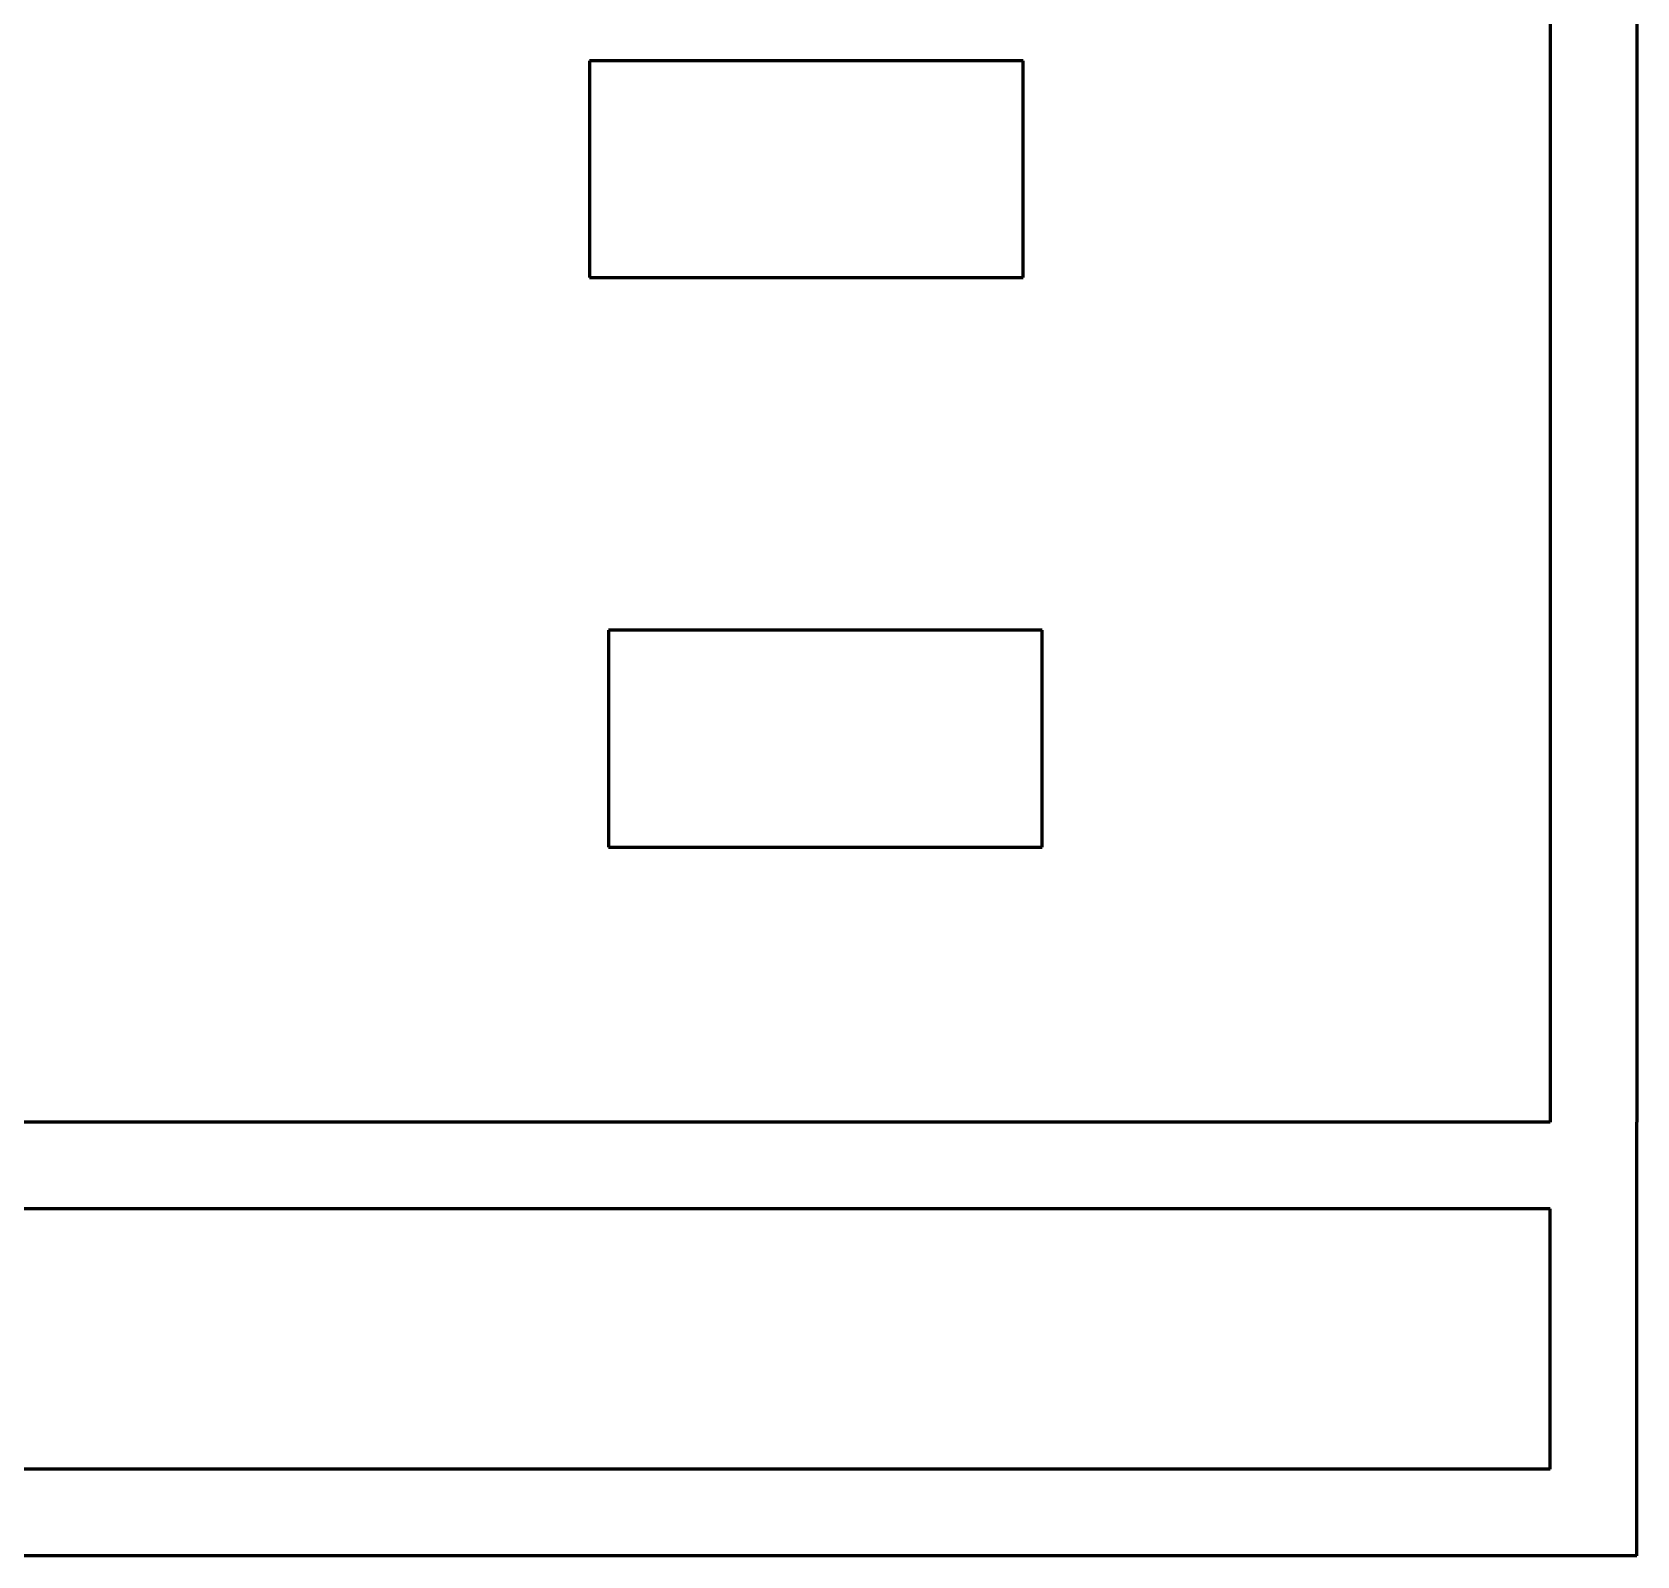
# Model space of a CAD drawing. Extents: x 0 to 297, y 0 to 292.
# Drawn here: x 144.34 to 153.59, y 93.79 to 102.57 of the extents above; entities that cross this region are included whole.
import ezdxf

# ---------------------------------------------------------------- set-up
doc = ezdxf.new("R2010")
doc.units = 0
doc.header["$MEASUREMENT"] = 0
doc.linetypes.add('K5LT_BASIC', pattern=[0])
doc.layers.add('Системный слой', color=7, linetype='Continuous')

# ---------------------------------------------------------------- blocks, each defined once
blk = doc.blocks.new('*U')
at = {"layer": 'Системный слой', "linetype": 'K5LT_BASIC', "lineweight": 60}
for p, q in [((150.0497, 102.4024), (147.5497, 102.4024)), ((147.5497, 102.4024), (147.5497, 101.1524)), ((150.0497, 101.1524), (150.0497, 102.4024)), ((147.5497, 101.1524), (150.0497, 101.1524)), ((150.1591, 99.121), (147.6591, 99.121)), ((147.6591, 99.121), (147.6591, 97.871)), ((150.1591, 97.871), (150.1591, 99.121)), ((147.6591, 97.871), (150.1591, 97.871))]:
    blk.add_line(p, q, dxfattribs=at)

msp = doc.modelspace()

# ---------------------------------------------------------------- linework, layer by layer
at = {"layer": 'Системный слой', "linetype": 'K5LT_BASIC', "lineweight": 60}
for p, q in [((153.0871, 107.7855), (153.0871, 102.3445)), ((153.0871, 107.7855), (153.0871, 96.2855)), ((153.5875, 107.7855), (153.5875, 96.2855)), ((153.0871, 101.845), (153.0871, 96.2855)), ((153.0871, 96.2855), (121.5875, 96.2855)), ((153.0871, 96.2855), (137.5875, 96.2855)), ((153.5875, 93.7855), (153.5875, 96.2855)), ((144.4175, 95.7855), (137.0875, 95.7855)), ((153.0875, 95.7855), (144.4175, 95.7855)), ((153.0875, 94.2855), (153.0875, 95.7855)), ((153.0875, 94.2855), (137.0875, 94.2855)), ((153.5875, 93.7855), (137.5875, 93.7855))]:
    msp.add_line(p, q, dxfattribs=at)

# ---------------------------------------------------------------- block references
at = {"layer": 'Системный слой'}
msp.add_blockref('*U', (0, 0), dxfattribs=at)
msp.add_blockref('*U', (0, 0), dxfattribs=at)
msp.add_blockref('*U', (0, 0), dxfattribs=at)
msp.add_blockref('*U', (0, 0), dxfattribs=at)
msp.add_blockref('*U', (0, 0), dxfattribs=at)
msp.add_blockref('*U', (0, 0), dxfattribs=at)
msp.add_blockref('*U', (0, 0), dxfattribs=at)
msp.add_blockref('*U', (0, 0), dxfattribs=at)
msp.add_blockref('*U', (0, 0), dxfattribs=at)
msp.add_blockref('*U', (0, 0), dxfattribs=at)
msp.add_blockref('*U', (0, 0), dxfattribs=at)
msp.add_blockref('*U', (0, 0), dxfattribs=at)
msp.add_blockref('*U', (0, 0), dxfattribs=at)
msp.add_blockref('*U', (0, 0), dxfattribs=at)
msp.add_blockref('*U', (0, 0), dxfattribs=at)
msp.add_blockref('*U', (0, 0), dxfattribs=at)
msp.add_blockref('*U', (0, 0), dxfattribs=at)
msp.add_blockref('*U', (0, 0), dxfattribs=at)
msp.add_blockref('*U', (0, 0), dxfattribs=at)
msp.add_blockref('*U', (0, 0), dxfattribs=at)
msp.add_blockref('*U', (0, 0), dxfattribs=at)
msp.add_blockref('*U', (0, 0), dxfattribs=at)
msp.add_blockref('*U', (0, 0), dxfattribs=at)
msp.add_blockref('*U', (0, 0), dxfattribs=at)
msp.add_blockref('*U', (0, 0), dxfattribs=at)
msp.add_blockref('*U', (0, 0), dxfattribs=at)
msp.add_blockref('*U', (0, 0), dxfattribs=at)
msp.add_blockref('*U', (0, 0), dxfattribs=at)
msp.add_blockref('*U', (0, 0), dxfattribs=at)
msp.add_blockref('*U', (0, 0), dxfattribs=at)
msp.add_blockref('*U', (0, 0), dxfattribs=at)
msp.add_blockref('*U', (0, 0), dxfattribs=at)
msp.add_blockref('*U', (0, 0), dxfattribs=at)
msp.add_blockref('*U', (0, 0), dxfattribs=at)
msp.add_blockref('*U', (0, 0), dxfattribs=at)
msp.add_blockref('*U', (0, 0), dxfattribs=at)
msp.add_blockref('*U', (0, 0), dxfattribs=at)
msp.add_blockref('*U', (0, 0), dxfattribs=at)
msp.add_blockref('*U', (0, 0), dxfattribs=at)
msp.add_blockref('*U', (0, 0), dxfattribs=at)
msp.add_blockref('*U', (0, 0), dxfattribs=at)
msp.add_blockref('*U', (0, 0), dxfattribs=at)
msp.add_blockref('*U', (0, 0), dxfattribs=at)
msp.add_blockref('*U', (0, 0), dxfattribs=at)
msp.add_blockref('*U', (0, 0), dxfattribs=at)
msp.add_blockref('*U', (0, 0), dxfattribs=at)
msp.add_blockref('*U', (0, 0), dxfattribs=at)
msp.add_blockref('*U', (0, 0), dxfattribs=at)
msp.add_blockref('*U', (0, 0), dxfattribs=at)
msp.add_blockref('*U', (0, 0), dxfattribs=at)
msp.add_blockref('*U', (0, 0), dxfattribs=at)
msp.add_blockref('*U', (0, 0), dxfattribs=at)
msp.add_blockref('*U', (0, 0), dxfattribs=at)
msp.add_blockref('*U', (0, 0), dxfattribs=at)
msp.add_blockref('*U', (0, 0), dxfattribs=at)
msp.add_blockref('*U', (0, 0), dxfattribs=at)
msp.add_blockref('*U', (0, 0), dxfattribs=at)
msp.add_blockref('*U', (0, 0), dxfattribs=at)
msp.add_blockref('*U', (0, 0), dxfattribs=at)
msp.add_blockref('*U', (0, 0), dxfattribs=at)
msp.add_blockref('*U', (0, 0), dxfattribs=at)
msp.add_blockref('*U', (0, 0), dxfattribs=at)
msp.add_blockref('*U', (0, 0), dxfattribs=at)
msp.add_blockref('*U', (0, 0), dxfattribs=at)
msp.add_blockref('*U', (0, 0), dxfattribs=at)
msp.add_blockref('*U', (0, 0), dxfattribs=at)
msp.add_blockref('*U', (0, 0), dxfattribs=at)
msp.add_blockref('*U', (0, 0), dxfattribs=at)
msp.add_blockref('*U', (0, 0), dxfattribs=at)
msp.add_blockref('*U', (0, 0), dxfattribs=at)
msp.add_blockref('*U', (0, 0), dxfattribs=at)
msp.add_blockref('*U', (0, 0), dxfattribs=at)
msp.add_blockref('*U', (0, 0), dxfattribs=at)
msp.add_blockref('*U', (0, 0), dxfattribs=at)
msp.add_blockref('*U', (0, 0), dxfattribs=at)
msp.add_blockref('*U', (0, 0), dxfattribs=at)
msp.add_blockref('*U', (0, 0), dxfattribs=at)
msp.add_blockref('*U', (0, 0), dxfattribs=at)
msp.add_blockref('*U', (0, 0), dxfattribs=at)
msp.add_blockref('*U', (0, 0), dxfattribs=at)
msp.add_blockref('*U', (0, 0), dxfattribs=at)
msp.add_blockref('*U', (0, 0), dxfattribs=at)
msp.add_blockref('*U', (0, 0), dxfattribs=at)
msp.add_blockref('*U', (0, 0), dxfattribs=at)
msp.add_blockref('*U', (0, 0), dxfattribs=at)
msp.add_blockref('*U', (0, 0), dxfattribs=at)
msp.add_blockref('*U', (0, 0), dxfattribs=at)
msp.add_blockref('*U', (0, 0), dxfattribs=at)
msp.add_blockref('*U', (0, 0), dxfattribs=at)
msp.add_blockref('*U', (0, 0), dxfattribs=at)
msp.add_blockref('*U', (0, 0), dxfattribs=at)
msp.add_blockref('*U', (0, 0), dxfattribs=at)
msp.add_blockref('*U', (0, 0), dxfattribs=at)
msp.add_blockref('*U', (0, 0), dxfattribs=at)
msp.add_blockref('*U', (0, 0), dxfattribs=at)
msp.add_blockref('*U', (0, 0), dxfattribs=at)
msp.add_blockref('*U', (0, 0), dxfattribs=at)
msp.add_blockref('*U', (0, 0), dxfattribs=at)
msp.add_blockref('*U', (0, 0), dxfattribs=at)
msp.add_blockref('*U', (0, 0), dxfattribs=at)
msp.add_blockref('*U', (0, 0), dxfattribs=at)
msp.add_blockref('*U', (0, 0), dxfattribs=at)
msp.add_blockref('*U', (0, 0), dxfattribs=at)
msp.add_blockref('*U', (0, 0), dxfattribs=at)
msp.add_blockref('*U', (0, 0), dxfattribs=at)
msp.add_blockref('*U', (0, 0), dxfattribs=at)
msp.add_blockref('*U', (0, 0), dxfattribs=at)
msp.add_blockref('*U', (0, 0), dxfattribs=at)
msp.add_blockref('*U', (0, 0), dxfattribs=at)
msp.add_blockref('*U', (0, 0), dxfattribs=at)
msp.add_blockref('*U', (0, 0), dxfattribs=at)
msp.add_blockref('*U', (0, 0), dxfattribs=at)
msp.add_blockref('*U', (0, 0), dxfattribs=at)
msp.add_blockref('*U', (0, 0), dxfattribs=at)
msp.add_blockref('*U', (0, 0), dxfattribs=at)
msp.add_blockref('*U', (0, 0), dxfattribs=at)
msp.add_blockref('*U', (0, 0), dxfattribs=at)
msp.add_blockref('*U', (0, 0), dxfattribs=at)
msp.add_blockref('*U', (0, 0), dxfattribs=at)
msp.add_blockref('*U', (0, 0), dxfattribs=at)
msp.add_blockref('*U', (0, 0), dxfattribs=at)
msp.add_blockref('*U', (0, 0), dxfattribs=at)
msp.add_blockref('*U', (0, 0), dxfattribs=at)
msp.add_blockref('*U', (0, 0), dxfattribs=at)
msp.add_blockref('*U', (0, 0), dxfattribs=at)
msp.add_blockref('*U', (0, 0), dxfattribs=at)
msp.add_blockref('*U', (0, 0), dxfattribs=at)
msp.add_blockref('*U', (0, 0), dxfattribs=at)
msp.add_blockref('*U', (0, 0), dxfattribs=at)
msp.add_blockref('*U', (0, 0), dxfattribs=at)
msp.add_blockref('*U', (0, 0), dxfattribs=at)
msp.add_blockref('*U', (0, 0), dxfattribs=at)
msp.add_blockref('*U', (0, 0), dxfattribs=at)
msp.add_blockref('*U', (0, 0), dxfattribs=at)
msp.add_blockref('*U', (0, 0), dxfattribs=at)
msp.add_blockref('*U', (0, 0), dxfattribs=at)
msp.add_blockref('*U', (0, 0), dxfattribs=at)
msp.add_blockref('*U', (0, 0), dxfattribs=at)
msp.add_blockref('*U', (0, 0), dxfattribs=at)
msp.add_blockref('*U', (0, 0), dxfattribs=at)
msp.add_blockref('*U', (0, 0), dxfattribs=at)
msp.add_blockref('*U', (0, 0), dxfattribs=at)
msp.add_blockref('*U', (0, 0), dxfattribs=at)
msp.add_blockref('*U', (0, 0), dxfattribs=at)
msp.add_blockref('*U', (0, 0), dxfattribs=at)
msp.add_blockref('*U', (0, 0), dxfattribs=at)
msp.add_blockref('*U', (0, 0), dxfattribs=at)
msp.add_blockref('*U', (0, 0), dxfattribs=at)
msp.add_blockref('*U', (0, 0), dxfattribs=at)
msp.add_blockref('*U', (0, 0), dxfattribs=at)
msp.add_blockref('*U', (0, 0), dxfattribs=at)
msp.add_blockref('*U', (0, 0), dxfattribs=at)
msp.add_blockref('*U', (0, 0), dxfattribs=at)
msp.add_blockref('*U', (0, 0), dxfattribs=at)
msp.add_blockref('*U', (0, 0), dxfattribs=at)
msp.add_blockref('*U', (0, 0), dxfattribs=at)
msp.add_blockref('*U', (0, 0), dxfattribs=at)
msp.add_blockref('*U', (0, 0), dxfattribs=at)
msp.add_blockref('*U', (0, 0), dxfattribs=at)
msp.add_blockref('*U', (0, 0), dxfattribs=at)
msp.add_blockref('*U', (0, 0), dxfattribs=at)
msp.add_blockref('*U', (0, 0), dxfattribs=at)
msp.add_blockref('*U', (0, 0), dxfattribs=at)
msp.add_blockref('*U', (0, 0), dxfattribs=at)
msp.add_blockref('*U', (0, 0), dxfattribs=at)
msp.add_blockref('*U', (0, 0), dxfattribs=at)
msp.add_blockref('*U', (0, 0), dxfattribs=at)
msp.add_blockref('*U', (0, 0), dxfattribs=at)
msp.add_blockref('*U', (0, 0), dxfattribs=at)
msp.add_blockref('*U', (0, 0), dxfattribs=at)
msp.add_blockref('*U', (0, 0), dxfattribs=at)
msp.add_blockref('*U', (0, 0), dxfattribs=at)
msp.add_blockref('*U', (0, 0), dxfattribs=at)
msp.add_blockref('*U', (0, 0), dxfattribs=at)
msp.add_blockref('*U', (0, 0), dxfattribs=at)
msp.add_blockref('*U', (0, 0), dxfattribs=at)
msp.add_blockref('*U', (0, 0), dxfattribs=at)
msp.add_blockref('*U', (0, 0), dxfattribs=at)
msp.add_blockref('*U', (0, 0), dxfattribs=at)
msp.add_blockref('*U', (0, 0), dxfattribs=at)
msp.add_blockref('*U', (0, 0), dxfattribs=at)
msp.add_blockref('*U', (0, 0), dxfattribs=at)
msp.add_blockref('*U', (0, 0), dxfattribs=at)
msp.add_blockref('*U', (0, 0), dxfattribs=at)
msp.add_blockref('*U', (0, 0), dxfattribs=at)
msp.add_blockref('*U', (0, 0), dxfattribs=at)
msp.add_blockref('*U', (0, 0), dxfattribs=at)
msp.add_blockref('*U', (0, 0), dxfattribs=at)
msp.add_blockref('*U', (0, 0), dxfattribs=at)
msp.add_blockref('*U', (0, 0), dxfattribs=at)
msp.add_blockref('*U', (0, 0), dxfattribs=at)
msp.add_blockref('*U', (0, 0), dxfattribs=at)
msp.add_blockref('*U', (0, 0), dxfattribs=at)
msp.add_blockref('*U', (0, 0), dxfattribs=at)
msp.add_blockref('*U', (0, 0), dxfattribs=at)
msp.add_blockref('*U', (0, 0), dxfattribs=at)
msp.add_blockref('*U', (0, 0), dxfattribs=at)
msp.add_blockref('*U', (0, 0), dxfattribs=at)
msp.add_blockref('*U', (0, 0), dxfattribs=at)
msp.add_blockref('*U', (0, 0), dxfattribs=at)
msp.add_blockref('*U', (0, 0), dxfattribs=at)
msp.add_blockref('*U', (0, 0), dxfattribs=at)
msp.add_blockref('*U', (0, 0), dxfattribs=at)
msp.add_blockref('*U', (0, 0), dxfattribs=at)
msp.add_blockref('*U', (0, 0), dxfattribs=at)
msp.add_blockref('*U', (0, 0), dxfattribs=at)
msp.add_blockref('*U', (0, 0), dxfattribs=at)
msp.add_blockref('*U', (0, 0), dxfattribs=at)
msp.add_blockref('*U', (0, 0), dxfattribs=at)
msp.add_blockref('*U', (0, 0), dxfattribs=at)
msp.add_blockref('*U', (0, 0), dxfattribs=at)
msp.add_blockref('*U', (0, 0), dxfattribs=at)
msp.add_blockref('*U', (0, 0), dxfattribs=at)
msp.add_blockref('*U', (0, 0), dxfattribs=at)
msp.add_blockref('*U', (0, 0), dxfattribs=at)
msp.add_blockref('*U', (0, 0), dxfattribs=at)
msp.add_blockref('*U', (0, 0), dxfattribs=at)
msp.add_blockref('*U', (0, 0), dxfattribs=at)
msp.add_blockref('*U', (0, 0), dxfattribs=at)
msp.add_blockref('*U', (0, 0), dxfattribs=at)
msp.add_blockref('*U', (0, 0), dxfattribs=at)
msp.add_blockref('*U', (0, 0), dxfattribs=at)
msp.add_blockref('*U', (0, 0), dxfattribs=at)
msp.add_blockref('*U', (0, 0), dxfattribs=at)
msp.add_blockref('*U', (0, 0), dxfattribs=at)
msp.add_blockref('*U', (0, 0), dxfattribs=at)
msp.add_blockref('*U', (0, 0), dxfattribs=at)
msp.add_blockref('*U', (0, 0), dxfattribs=at)
msp.add_blockref('*U', (0, 0), dxfattribs=at)
msp.add_blockref('*U', (0, 0), dxfattribs=at)
msp.add_blockref('*U', (0, 0), dxfattribs=at)
msp.add_blockref('*U', (0, 0), dxfattribs=at)
msp.add_blockref('*U', (0, 0), dxfattribs=at)
msp.add_blockref('*U', (0, 0), dxfattribs=at)
msp.add_blockref('*U', (0, 0), dxfattribs=at)
msp.add_blockref('*U', (0, 0), dxfattribs=at)
msp.add_blockref('*U', (0, 0), dxfattribs=at)
msp.add_blockref('*U', (0, 0), dxfattribs=at)
msp.add_blockref('*U', (0, 0), dxfattribs=at)
msp.add_blockref('*U', (0, 0), dxfattribs=at)
msp.add_blockref('*U', (0, 0), dxfattribs=at)
msp.add_blockref('*U', (0, 0), dxfattribs=at)
msp.add_blockref('*U', (0, 0), dxfattribs=at)
msp.add_blockref('*U', (0, 0), dxfattribs=at)
msp.add_blockref('*U', (0, 0), dxfattribs=at)
msp.add_blockref('*U', (0, 0), dxfattribs=at)
msp.add_blockref('*U', (0, 0), dxfattribs=at)
msp.add_blockref('*U', (0, 0), dxfattribs=at)
msp.add_blockref('*U', (0, 0), dxfattribs=at)
msp.add_blockref('*U', (0, 0), dxfattribs=at)
msp.add_blockref('*U', (0, 0), dxfattribs=at)
msp.add_blockref('*U', (0, 0), dxfattribs=at)
msp.add_blockref('*U', (0, 0), dxfattribs=at)
msp.add_blockref('*U', (0, 0), dxfattribs=at)
msp.add_blockref('*U', (0, 0), dxfattribs=at)
msp.add_blockref('*U', (0, 0), dxfattribs=at)
msp.add_blockref('*U', (0, 0), dxfattribs=at)
msp.add_blockref('*U', (0, 0), dxfattribs=at)
msp.add_blockref('*U', (0, 0), dxfattribs=at)
msp.add_blockref('*U', (0, 0), dxfattribs=at)
msp.add_blockref('*U', (0, 0), dxfattribs=at)
msp.add_blockref('*U', (0, 0), dxfattribs=at)
msp.add_blockref('*U', (0, 0), dxfattribs=at)
msp.add_blockref('*U', (0, 0), dxfattribs=at)
msp.add_blockref('*U', (0, 0), dxfattribs=at)
msp.add_blockref('*U', (0, 0), dxfattribs=at)
msp.add_blockref('*U', (0, 0), dxfattribs=at)
msp.add_blockref('*U', (0, 0), dxfattribs=at)
msp.add_blockref('*U', (0, 0), dxfattribs=at)
msp.add_blockref('*U', (0, 0), dxfattribs=at)
msp.add_blockref('*U', (0, 0), dxfattribs=at)
msp.add_blockref('*U', (0, 0), dxfattribs=at)
msp.add_blockref('*U', (0, 0), dxfattribs=at)
msp.add_blockref('*U', (0, 0), dxfattribs=at)
msp.add_blockref('*U', (0, 0), dxfattribs=at)
msp.add_blockref('*U', (0, 0), dxfattribs=at)
msp.add_blockref('*U', (0, 0), dxfattribs=at)
msp.add_blockref('*U', (0, 0), dxfattribs=at)
msp.add_blockref('*U', (0, 0), dxfattribs=at)
msp.add_blockref('*U', (0, 0), dxfattribs=at)
msp.add_blockref('*U', (0, 0), dxfattribs=at)
msp.add_blockref('*U', (0, 0), dxfattribs=at)
msp.add_blockref('*U', (0, 0), dxfattribs=at)
msp.add_blockref('*U', (0, 0), dxfattribs=at)
msp.add_blockref('*U', (0, 0), dxfattribs=at)
msp.add_blockref('*U', (0, 0), dxfattribs=at)
msp.add_blockref('*U', (0, 0), dxfattribs=at)
msp.add_blockref('*U', (0, 0), dxfattribs=at)
msp.add_blockref('*U', (0, 0), dxfattribs=at)
msp.add_blockref('*U', (0, 0), dxfattribs=at)
msp.add_blockref('*U', (0, 0), dxfattribs=at)
msp.add_blockref('*U', (0, 0), dxfattribs=at)
msp.add_blockref('*U', (0, 0), dxfattribs=at)
msp.add_blockref('*U', (0, 0), dxfattribs=at)
msp.add_blockref('*U', (0, 0), dxfattribs=at)
msp.add_blockref('*U', (0, 0), dxfattribs=at)
msp.add_blockref('*U', (0, 0), dxfattribs=at)
msp.add_blockref('*U', (0, 0), dxfattribs=at)
msp.add_blockref('*U', (0, 0), dxfattribs=at)
msp.add_blockref('*U', (0, 0), dxfattribs=at)
msp.add_blockref('*U', (0, 0), dxfattribs=at)
msp.add_blockref('*U', (0, 0), dxfattribs=at)
msp.add_blockref('*U', (0, 0), dxfattribs=at)
msp.add_blockref('*U', (0, 0), dxfattribs=at)
msp.add_blockref('*U', (0, 0), dxfattribs=at)
msp.add_blockref('*U', (0, 0), dxfattribs=at)
msp.add_blockref('*U', (0, 0), dxfattribs=at)
msp.add_blockref('*U', (0, 0), dxfattribs=at)
msp.add_blockref('*U', (0, 0), dxfattribs=at)
msp.add_blockref('*U', (0, 0), dxfattribs=at)
msp.add_blockref('*U', (0, 0), dxfattribs=at)
msp.add_blockref('*U', (0, 0), dxfattribs=at)
msp.add_blockref('*U', (0, 0), dxfattribs=at)
msp.add_blockref('*U', (0, 0), dxfattribs=at)
msp.add_blockref('*U', (0, 0), dxfattribs=at)
msp.add_blockref('*U', (0, 0), dxfattribs=at)
msp.add_blockref('*U', (0, 0), dxfattribs=at)
msp.add_blockref('*U', (0, 0), dxfattribs=at)
msp.add_blockref('*U', (0, 0), dxfattribs=at)
msp.add_blockref('*U', (0, 0), dxfattribs=at)
msp.add_blockref('*U', (0, 0), dxfattribs=at)
msp.add_blockref('*U', (0, 0), dxfattribs=at)
msp.add_blockref('*U', (0, 0), dxfattribs=at)
msp.add_blockref('*U', (0, 0), dxfattribs=at)
msp.add_blockref('*U', (0, 0), dxfattribs=at)
msp.add_blockref('*U', (0, 0), dxfattribs=at)
msp.add_blockref('*U', (0, 0), dxfattribs=at)
msp.add_blockref('*U', (0, 0), dxfattribs=at)
msp.add_blockref('*U', (0, 0), dxfattribs=at)
msp.add_blockref('*U', (0, 0), dxfattribs=at)
msp.add_blockref('*U', (0, 0), dxfattribs=at)
msp.add_blockref('*U', (0, 0), dxfattribs=at)
msp.add_blockref('*U', (0, 0), dxfattribs=at)
msp.add_blockref('*U', (0, 0), dxfattribs=at)
msp.add_blockref('*U', (0, 0), dxfattribs=at)
msp.add_blockref('*U', (0, 0), dxfattribs=at)
msp.add_blockref('*U', (0, 0), dxfattribs=at)
msp.add_blockref('*U', (0, 0), dxfattribs=at)
msp.add_blockref('*U', (0, 0), dxfattribs=at)
msp.add_blockref('*U', (0, 0), dxfattribs=at)
msp.add_blockref('*U', (0, 0), dxfattribs=at)
msp.add_blockref('*U', (0, 0), dxfattribs=at)
msp.add_blockref('*U', (0, 0), dxfattribs=at)
msp.add_blockref('*U', (0, 0), dxfattribs=at)
msp.add_blockref('*U', (0, 0), dxfattribs=at)
msp.add_blockref('*U', (0, 0), dxfattribs=at)
msp.add_blockref('*U', (0, 0), dxfattribs=at)
msp.add_blockref('*U', (0, 0), dxfattribs=at)
msp.add_blockref('*U', (0, 0), dxfattribs=at)
msp.add_blockref('*U', (0, 0), dxfattribs=at)
msp.add_blockref('*U', (0, 0), dxfattribs=at)
msp.add_blockref('*U', (0, 0), dxfattribs=at)
msp.add_blockref('*U', (0, 0), dxfattribs=at)
msp.add_blockref('*U', (0, 0), dxfattribs=at)
msp.add_blockref('*U', (0, 0), dxfattribs=at)
msp.add_blockref('*U', (0, 0), dxfattribs=at)
msp.add_blockref('*U', (0, 0), dxfattribs=at)
msp.add_blockref('*U', (0, 0), dxfattribs=at)
msp.add_blockref('*U', (0, 0), dxfattribs=at)
msp.add_blockref('*U', (0, 0), dxfattribs=at)
msp.add_blockref('*U', (0, 0), dxfattribs=at)
msp.add_blockref('*U', (0, 0), dxfattribs=at)
msp.add_blockref('*U', (0, 0), dxfattribs=at)
msp.add_blockref('*U', (0, 0), dxfattribs=at)
msp.add_blockref('*U', (0, 0), dxfattribs=at)
msp.add_blockref('*U', (0, 0), dxfattribs=at)
msp.add_blockref('*U', (0, 0), dxfattribs=at)
msp.add_blockref('*U', (0, 0), dxfattribs=at)
msp.add_blockref('*U', (0, 0), dxfattribs=at)
msp.add_blockref('*U', (0, 0), dxfattribs=at)
msp.add_blockref('*U', (0, 0), dxfattribs=at)
msp.add_blockref('*U', (0, 0), dxfattribs=at)
msp.add_blockref('*U', (0, 0), dxfattribs=at)
msp.add_blockref('*U', (0, 0), dxfattribs=at)
msp.add_blockref('*U', (0, 0), dxfattribs=at)
msp.add_blockref('*U', (0, 0), dxfattribs=at)
msp.add_blockref('*U', (0, 0), dxfattribs=at)
msp.add_blockref('*U', (0, 0), dxfattribs=at)
msp.add_blockref('*U', (0, 0), dxfattribs=at)
msp.add_blockref('*U', (0, 0), dxfattribs=at)
msp.add_blockref('*U', (0, 0), dxfattribs=at)
msp.add_blockref('*U', (0, 0), dxfattribs=at)
msp.add_blockref('*U', (0, 0), dxfattribs=at)
msp.add_blockref('*U', (0, 0), dxfattribs=at)
msp.add_blockref('*U', (0, 0), dxfattribs=at)
msp.add_blockref('*U', (0, 0), dxfattribs=at)
msp.add_blockref('*U', (0, 0), dxfattribs=at)
msp.add_blockref('*U', (0, 0), dxfattribs=at)
msp.add_blockref('*U', (0, 0), dxfattribs=at)
msp.add_blockref('*U', (0, 0), dxfattribs=at)
msp.add_blockref('*U', (0, 0), dxfattribs=at)
msp.add_blockref('*U', (0, 0), dxfattribs=at)
msp.add_blockref('*U', (0, 0), dxfattribs=at)
msp.add_blockref('*U', (0, 0), dxfattribs=at)
msp.add_blockref('*U', (0, 0), dxfattribs=at)
msp.add_blockref('*U', (0, 0), dxfattribs=at)
msp.add_blockref('*U', (0, 0), dxfattribs=at)
msp.add_blockref('*U', (0, 0), dxfattribs=at)
msp.add_blockref('*U', (0, 0), dxfattribs=at)
msp.add_blockref('*U', (0, 0), dxfattribs=at)
msp.add_blockref('*U', (0, 0), dxfattribs=at)
msp.add_blockref('*U', (0, 0), dxfattribs=at)
msp.add_blockref('*U', (0, 0), dxfattribs=at)
msp.add_blockref('*U', (0, 0), dxfattribs=at)
msp.add_blockref('*U', (0, 0), dxfattribs=at)
msp.add_blockref('*U', (0, 0), dxfattribs=at)
msp.add_blockref('*U', (0, 0), dxfattribs=at)
msp.add_blockref('*U', (0, 0), dxfattribs=at)
msp.add_blockref('*U', (0, 0), dxfattribs=at)
msp.add_blockref('*U', (0, 0), dxfattribs=at)
msp.add_blockref('*U', (0, 0), dxfattribs=at)
msp.add_blockref('*U', (0, 0), dxfattribs=at)
msp.add_blockref('*U', (0, 0), dxfattribs=at)
msp.add_blockref('*U', (0, 0), dxfattribs=at)
msp.add_blockref('*U', (0, 0), dxfattribs=at)
msp.add_blockref('*U', (0, 0), dxfattribs=at)
msp.add_blockref('*U', (0, 0), dxfattribs=at)
msp.add_blockref('*U', (0, 0), dxfattribs=at)
msp.add_blockref('*U', (0, 0), dxfattribs=at)
msp.add_blockref('*U', (0, 0), dxfattribs=at)
msp.add_blockref('*U', (0, 0), dxfattribs=at)

doc.saveas('drawing.dxf')
